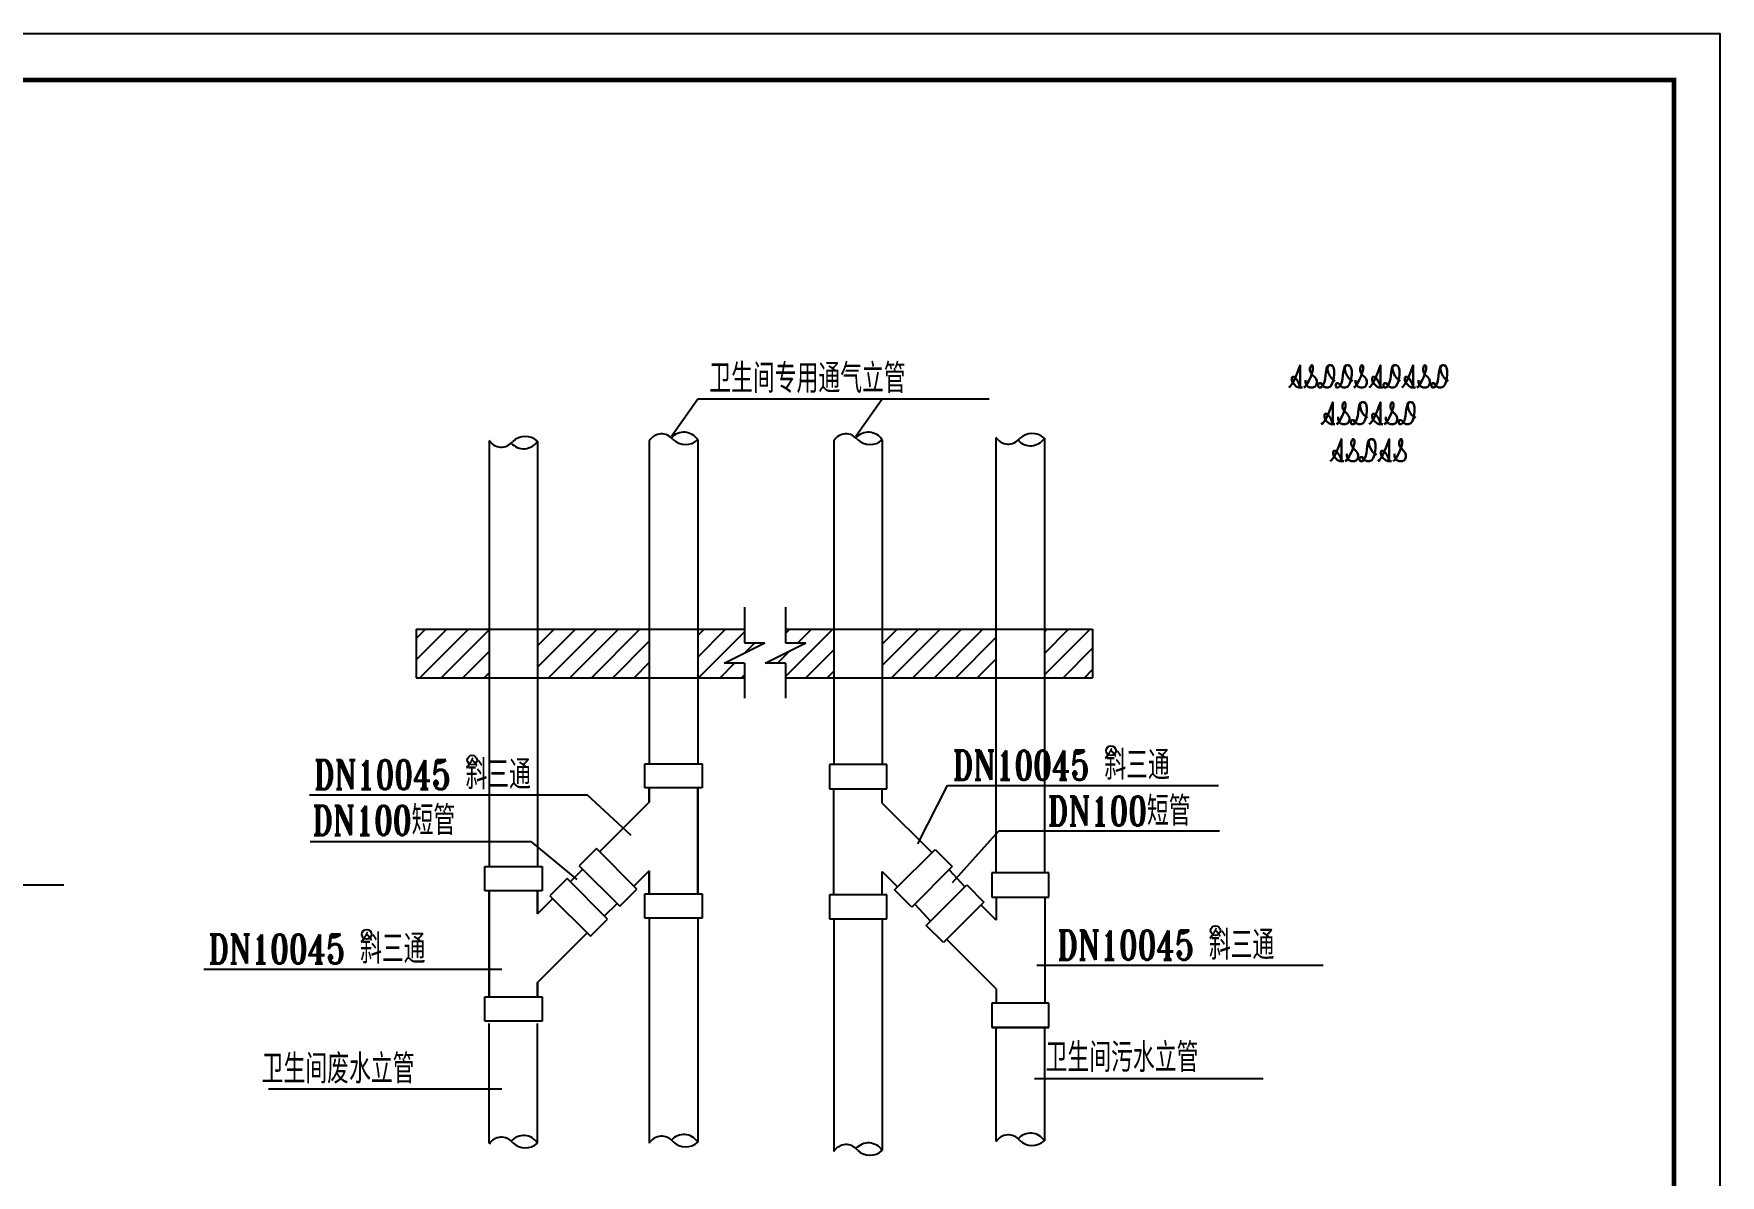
# Model space of a CAD drawing. Header units: inches. Extents: x 1616582 to 1832874, y -153958 to -93201.
# Drawn here: x 1653054 to 1680868, y -112018 to -93201 of the extents above; entities that cross this region are included whole.
import ezdxf

# ---------------------------------------------------------------- set-up
doc = ezdxf.new("R2010")
doc.units = ezdxf.units.IN
doc.header["$LTSCALE"] = 35
doc.header["$MEASUREMENT"] = 0
for name, color, linetype in [('0P', 7, 'Continuous'), ('WALL', 51, 'Continuous'), ('图框', 135, 'Continuous')]:
    doc.layers.add(name, color=color, linetype=linetype)
doc.styles.add('_TEL_DIM', font='scripts.shx', dxfattribs={"width": 0.8, "height": 3.5, "bigfont": 'HZTXT.shx'})
doc.styles.add('HZTXT0', font='romant', dxfattribs={"width": 0.75, "bigfont": 'HZTXT0'})

msp = doc.modelspace()

# ---------------------------------------------------------------- hatches: boundary and pattern name
at = {"layer": '0P'}
h = msp.add_hatch(dxfattribs=at)
h.set_pattern_fill('ANSI31', color=256, scale=2000, style=0)
h.set_pattern_definition([(45, (-71559.98, -32736.35), (-176.776695, 176.776695), [])])
h.paths.add_polyline_path([(1660562.39989, -103015.70173), (1659363.07658, -103015.70173), (1659363.07658, -103815.70173), (1660562.39989, -103815.70173)])
h.paths.add_polyline_path([(1663205.45571, -103815.70173), (1663205.45571, -103015.70173), (1661362.39989, -103015.70173), (1661362.39989, -103815.70173)])
h.paths.add_polyline_path([(1664005.45571, -103815.70173), (1664775.07639, -103815.70173), (1664775.07639, -103575.29303), (1664439.07639, -103575.29303), (1665111.07639, -103239.29303), (1664775.07639, -103239.29303), (1664775.07639, -103015.70173), (1664005.45571, -103015.70173)])
h.paths.add_polyline_path([(1666247.70822, -103815.70173), (1666247.70822, -103015.70173), (1665452.7145, -103015.70173), (1665452.7145, -103239.29303), (1665788.7145, -103239.29303), (1665116.7145, -103575.29303), (1665452.7145, -103575.29303), (1665452.7145, -103815.70173)])
h.paths.add_polyline_path([(1668922.23808, -103815.70173), (1668922.23808, -103015.70173), (1667047.70822, -103015.70173), (1667047.70822, -103815.70173)])
h.paths.add_polyline_path([(1669722.23808, -103815.70173), (1670515.31326, -103815.70173), (1670515.31326, -103015.70173), (1669722.23808, -103015.70173)])

# ---------------------------------------------------------------- linework, layer by layer
for p, q in [((1663571.71286, -99832.44003), (1664006.22575, -99218.07378)), ((1664006.22575, -99218.07378), (1668683.58106, -99218.07378)), ((1666613.96537, -99832.44003), (1667048.47826, -99218.07378)), ((1667048.47826, -99218.07378), (1668811.90738, -99218.07378)), ((1659363.07658, -103015.70173), (1664775.07639, -103015.70173)), ((1659363.07658, -103015.70173), (1659363.07658, -103815.70173)), ((1665452.7145, -103015.70173), (1670515.31326, -103015.70173)), ((1670515.31326, -103015.70173), (1670515.31326, -103815.70173)), ((1659363.07658, -103815.70173), (1664775.07639, -103815.70173)), ((1665452.7145, -103815.70173), (1670515.31326, -103815.70173)), ((1667636.45171, -106553.59437), (1668122.24944, -105591.3541)), ((1668122.24944, -105591.3541), (1672593.71876, -105591.3541)), ((1657600.87938, -105744.56599), (1662181.18582, -105744.56599)), ((1662908.43343, -106415.77826), (1662181.18582, -105744.56599)), ((1663205.45571, -105868.04812), (1662387.10949, -106685.40241)), ((1667047.70822, -105882.48867), (1667866.05445, -106699.84296)), ((1657612.4012, -106516.50791), (1661255.60813, -106516.50791)), ((1662018.35325, -107141.00048), (1661255.60813, -106516.50791)), ((1668204.56349, -107189.80129), (1668972.69829, -106338.45681)), ((1668972.69829, -106338.45681), (1672611.25658, -106338.45681)), ((1649225.32156, -107230.76009), (1653550.51846, -107230.76009)), ((1661362.39989, -108841.50559), (1662180.74611, -108024.1513)), ((1668927.75409, -108945.62558), (1668109.40787, -108128.27129)), ((1655861.79954, -108618.08807), (1660772.94613, -108618.08807)), ((1669599.46814, -108557.05733), (1674317.64305, -108557.05733)), ((1656927.03674, -110594.74443), (1660772.05188, -110594.74443)), ((1669560.05577, -110424.3436), (1673330.99393, -110424.3436))]:
    msp.add_line(p, q, dxfattribs=at)
at = {"layer": '0P', "color": 2}
for p, q in [((1660562.39989, -99917.81179), (1660562.39989, -106930.61797)), ((1661362.39989, -99917.81179), (1661362.39989, -106930.61797)), ((1663205.45571, -99911.10436), (1663205.45571, -105233.74175)), ((1664005.45571, -99893.94239), (1664005.45571, -105233.74175)), ((1666247.70822, -99911.10436), (1666247.70822, -105248.18231)), ((1667047.70822, -99893.94239), (1667047.70822, -105248.18231)), ((1668922.23808, -99868.56073), (1668922.23808, -107034.73796)), ((1669722.23808, -99868.56073), (1669722.23808, -107034.73796)), ((1663130.4644, -105633.74175), (1663130.4644, -105233.74175)), ((1663130.4644, -105233.74175), (1664074.931, -105233.74175)), ((1664074.931, -105233.74175), (1664074.931, -105633.74175)), ((1667122.69953, -105248.18231), (1666178.23293, -105248.18231)), ((1666178.23293, -105248.18231), (1666178.23293, -105648.18231)), ((1667122.69953, -105648.18231), (1667122.69953, -105248.18231)), ((1664074.931, -105633.74175), (1663130.4644, -105633.74175)), ((1663205.45571, -105633.74175), (1663205.45571, -105868.04812)), ((1663205.45571, -105868.04812), (1663205.45571, -105633.74175)), ((1664005.45571, -105633.74175), (1664005.45571, -107378.93574)), ((1664005.45571, -107378.93574), (1664005.45571, -105633.74175)), ((1666178.23293, -105648.18231), (1667122.69953, -105648.18231)), ((1666247.70822, -107393.37629), (1666247.70822, -105648.18231)), ((1667047.70822, -105882.48867), (1667047.70822, -105648.18231)), ((1662333.58302, -106631.87593), (1662050.7403, -106914.71865)), ((1663001.42175, -107299.71467), (1662333.58302, -106631.87593)), ((1667251.74218, -107314.15523), (1667919.58092, -106646.31649)), ((1667919.58092, -106646.31649), (1668202.42363, -106929.1592)), ((1660492.9246, -107330.61797), (1660492.9246, -106930.61797)), ((1660492.9246, -106930.61797), (1661437.3912, -106930.61797)), ((1661437.3912, -106930.61797), (1661437.3912, -107330.61797)), ((1661900.71223, -107178.43199), (1662107.70839, -106971.68674)), ((1662050.7403, -106914.71865), (1662718.57904, -107582.55739)), ((1662050.7403, -106914.71865), (1662718.57904, -107582.55739)), ((1663205.45571, -106998.7335), (1662952.79502, -107251.08793)), ((1663205.45571, -106998.7335), (1663205.45571, -107378.93574)), ((1663205.45571, -107378.93574), (1663205.45571, -106998.7335)), ((1667047.70822, -107013.17405), (1667300.36892, -107265.52849)), ((1667047.70822, -107393.37629), (1667047.70822, -107013.17405)), ((1668202.42363, -106929.1592), (1667534.58489, -107596.99794)), ((1668149.06868, -106982.51415), (1668409.11824, -107262.8755)), ((1668852.76279, -107034.73796), (1668852.76279, -107434.73796)), ((1669797.22939, -107034.73796), (1668852.76279, -107034.73796)), ((1669797.22939, -107434.73796), (1669797.22939, -107034.73796)), ((1661437.3912, -107330.61797), (1660492.9246, -107330.61797)), ((1660562.39989, -107330.61797), (1660562.39989, -109075.81195)), ((1660562.39989, -109075.81195), (1660562.39989, -107330.61797)), ((1661362.39989, -107330.61797), (1661362.39989, -107710.82021)), ((1661362.39989, -107710.82021), (1661362.39989, -107330.61797)), ((1661849.27656, -107126.99632), (1661566.43385, -107409.83903)), ((1662517.1153, -107794.83506), (1661849.27656, -107126.99632)), ((1662718.57904, -107582.55739), (1663001.42175, -107299.71467)), ((1667534.58489, -107596.99794), (1667251.74218, -107314.15523)), ((1667773.03869, -107898.95505), (1668440.87743, -107231.11631)), ((1668440.87743, -107231.11631), (1668723.72014, -107513.95902)), ((1661362.39989, -107710.82021), (1661615.06058, -107458.46577)), ((1661566.43385, -107409.83903), (1662234.27258, -108077.67777)), ((1662466.39776, -107744.11752), (1662673.39392, -107537.37226)), ((1663130.4644, -107378.93574), (1664074.931, -107378.93574)), ((1663130.4644, -107778.93574), (1663130.4644, -107378.93574)), ((1664074.931, -107378.93574), (1664074.931, -107778.93574)), ((1667122.69953, -107393.37629), (1666178.23293, -107393.37629)), ((1666178.23293, -107393.37629), (1666178.23293, -107793.37629)), ((1667122.69953, -107793.37629), (1667122.69953, -107393.37629)), ((1667583.38315, -107548.19968), (1667843.43271, -107828.56103)), ((1668723.72014, -107513.95902), (1668055.8814, -108181.79776)), ((1668927.75409, -107814.9402), (1668675.0934, -107562.58576)), ((1668852.76279, -107434.73796), (1669797.22939, -107434.73796)), ((1668927.75409, -107434.73796), (1668927.75409, -107814.9402)), ((1669727.75409, -107434.73796), (1669727.75409, -109179.93194)), ((1662234.27258, -108077.67777), (1662517.1153, -107794.83506)), ((1664074.931, -107778.93574), (1663130.4644, -107778.93574)), ((1663205.45571, -107778.93574), (1663205.45571, -111488.6207)), ((1664005.45571, -107778.93574), (1664005.45571, -111470.68382)), ((1666178.23293, -107793.37629), (1667122.69953, -107793.37629)), ((1666247.70822, -107793.37629), (1666247.70822, -111626.69487)), ((1667047.70822, -107793.37629), (1667047.70822, -111608.75799)), ((1668055.8814, -108181.79776), (1667773.03869, -107898.95505)), ((1661362.39989, -108841.50559), (1661362.39989, -109075.81195)), ((1661362.39989, -109075.81195), (1661362.39989, -108841.50559)), ((1668927.75409, -108945.62558), (1668927.75409, -109179.93194)), ((1660492.9246, -109075.81195), (1661437.3912, -109075.81195)), ((1660492.9246, -109475.81195), (1660492.9246, -109075.81195)), ((1661437.3912, -109075.81195), (1661437.3912, -109475.81195)), ((1668852.76279, -109179.93194), (1668852.76279, -109579.93194)), ((1669797.22939, -109179.93194), (1668852.76279, -109179.93194)), ((1669797.22939, -109579.93194), (1669797.22939, -109179.93194)), ((1661437.3912, -109475.81195), (1660492.9246, -109475.81195)), ((1660562.39989, -111487.12124), (1660562.39989, -109516.16006)), ((1661362.39989, -111487.12124), (1661362.39989, -109516.16006)), ((1669797.22939, -109579.93194), (1668852.76279, -109579.93194)), ((1668852.76279, -109579.93194), (1669797.22939, -109579.93194)), ((1668922.23808, -109579.93194), (1668922.23808, -111448.3181)), ((1669722.23808, -109579.93194), (1669722.23808, -111448.3181))]:
    msp.add_line(p, q, dxfattribs=at)
at = {"layer": '0P'}
for centre in [(1660284.29978, -105174.47308), (1670819.71318, -105018.25024), (1672543.63747, -107983.95347), (1658545.21994, -108047.99516)]:
    msp.add_circle(centre, 80, dxfattribs=at)
at = {"layer": '0P', "color": 2}
for centre, radius, start, end in [((1661160.64612, -100135.47673), 296.78715, 47.172545153, 134.241050408), ((1663408.8465, -100037.38862), 239.40662, 38.333680496, 148.164074729), ((1663776.28073, -100044.56899), 274.24359, 33.315153832, 138.548134885), ((1666451.09902, -100037.38862), 239.40662, 38.333680496, 148.164074729), ((1666818.53324, -100044.56899), 274.24359, 33.315153832, 138.548134885), ((1669125.62888, -99725.11449), 239.40662, 211.835925271, 321.666319504), ((1669520.48431, -100086.22567), 296.78715, 47.172545153, 134.241050408), ((1660765.79069, -99774.36556), 239.40662, 211.835925271, 321.666319504), ((1661133.22491, -99767.18518), 274.24359, 221.451865115, 326.684846168), ((1663803.70194, -99676.27744), 296.78715, 225.758949592, 312.827454847), ((1666845.95445, -99676.27744), 296.78715, 225.758949592, 312.827454847), ((1669493.0631, -99717.93412), 274.24359, 221.451865115, 326.684846168), ((1660765.79069, -111630.56747), 239.40662, 38.333680496, 148.164074729), ((1661133.22491, -111637.74784), 274.24359, 33.315153832, 138.548134885), ((1661160.64612, -111269.45629), 296.78715, 225.758949592, 312.827454847), ((1663409.09385, -111614.50572), 239.40662, 38.333680496, 148.276474754), ((1663776.52807, -111621.68609), 274.24359, 33.409123107, 138.548134885), ((1663803.94929, -111253.39454), 296.78715, 225.758949592, 312.827454847), ((1666451.34637, -111752.57988), 239.40662, 38.333680496, 148.276474754), ((1666818.78059, -111759.76026), 274.24359, 33.409123107, 138.548134885), ((1669125.62888, -111591.76434), 239.40662, 38.333680496, 148.164074729), ((1669493.0631, -111598.94471), 274.24359, 33.315153832, 138.548134885), ((1669520.48431, -111230.65316), 296.78715, 225.758949592, 312.827454847), ((1666846.2018, -111391.46871), 296.78715, 225.758949592, 312.827454847)]:
    msp.add_arc(centre, radius, start, end, dxfattribs=at)
at = {"layer": 'WALL'}
for p, q in [((1664775.07639, -102651.36315), (1664775.07639, -103239.29303)), ((1665452.7145, -102651.36315), (1665452.7145, -103239.29303)), ((1664439.07639, -103575.29303), (1665111.07639, -103239.29303)), ((1664775.07639, -103239.29303), (1665111.07639, -103239.29303)), ((1665116.7145, -103575.29303), (1665788.7145, -103239.29303)), ((1665452.7145, -103239.29303), (1665788.7145, -103239.29303)), ((1664775.07639, -103575.29303), (1664439.07639, -103575.29303)), ((1664775.07639, -103575.29303), (1664775.07639, -104151.45486)), ((1665452.7145, -103575.29303), (1665116.7145, -103575.29303)), ((1665452.7145, -103575.29303), (1665452.7145, -104151.45486))]:
    msp.add_line(p, q, dxfattribs=at)
at = {"layer": '图框', "ltscale": 6}
msp.add_lwpolyline([(1616581.79582, -138606.15585), (1680867.83582, -138606.15585), (1680867.83582, -93200.79585), (1616581.79582, -93200.79585)], close=True, dxfattribs=at)
msp.add_lwpolyline([(1618492.79582, -137841.75585, 76.44, 76.44, 0), (1680103.43582, -137841.75585, 76.44, 76.44, 0), (1680103.43582, -93965.19585, 76.44, 76.44, 0), (1618492.79582, -93965.19585, 76.44, 76.44, 0)], format="xyseb", close=True, dxfattribs=at)

# ---------------------------------------------------------------- texts
at = {"ltscale": 8, "insert": (1675077.00041, -99456.66701), "char_height": 365, "attachment_point": 5, "style": '_TEL_DIM'}
msp.add_mtext_dynamic_manual_height_columns('{\\W0.8;ASDDSADASD\\PASDASD\\PASDAS}', width=92146.5, gutter_width=17.5, heights=[0], dxfattribs=at)
at = {"layer": '0P', "style": 'HZTXT0', "width": 0.75}
for s, p in [('卫生间专用通气立管', (1664193.75, -99122.10156)), ('DN10045 斜三通', (1657674.375, -105654.80469)), ('DN10045 斜三通', (1668209.75, -105498.57812)), ('DN100短管', (1657649.75, -106409.67969)), ('DN100短管', (1669777.625, -106254.38281)), ('DN10045 斜三通', (1655935.25, -108528.32812)), ('DN10045 斜三通', (1669933.75, -108464.28125)), (' 卫生间污水立管', (1669494.5, -110317.53906)), (' 卫生间废水立管', (1656566.625, -110504.59375))]:
    msp.add_text(s, height=480, dxfattribs=at).set_placement(p)

doc.saveas('drawing.dxf')
